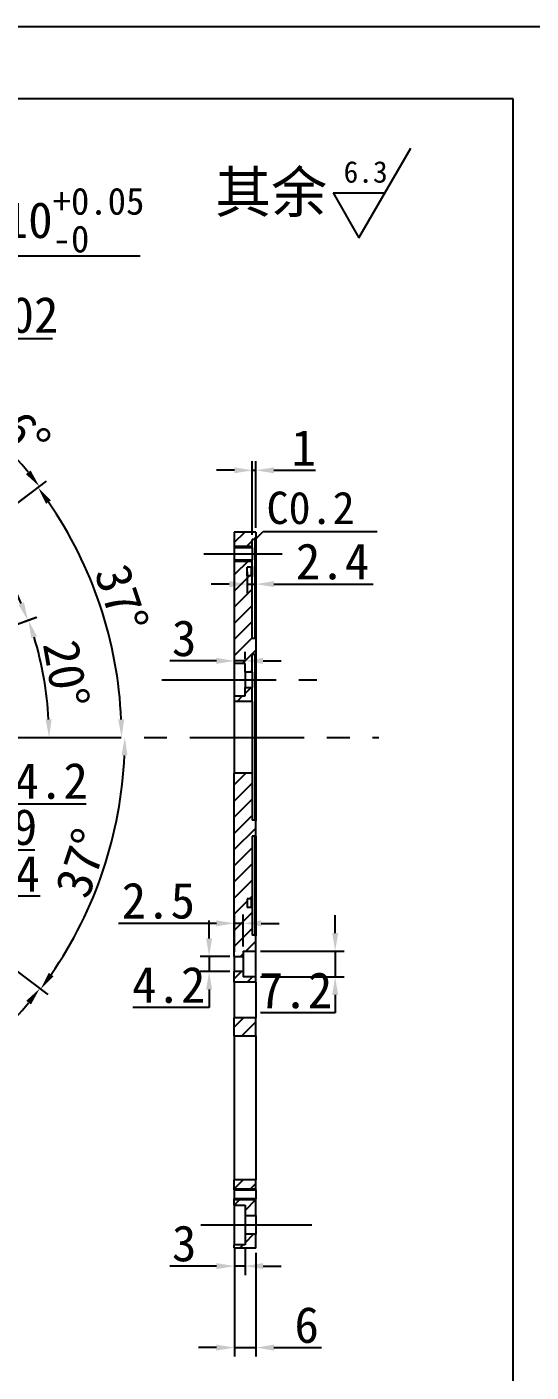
# Model space of a CAD drawing. Header units: millimetres. Extents: x 8840 to 20870, y -7456 to 1741.
# Drawn here: x 11639.8 to 11779.9, y -6029.7 to -5655.8 of the extents above; entities that cross this region are included whole.
import ezdxf

# ---------------------------------------------------------------- set-up
doc = ezdxf.new("R2010")
doc.units = ezdxf.units.MM
doc.linetypes.add('CENTER', pattern=[50.8, 31.75, -6.35, 6.35, -6.35])
doc.layers.get('0').update_dxf_attribs({"lineweight": 25})
for name, color, linetype in [('中心线', 5, 'CENTER'), ('剖面线', 3, 'Continuous'), ('尺寸', 4, 'Continuous'), ('尺寸标注', 4, 'Continuous'), ('文字', 7, 'Continuous'), ('细实线', 2, 'Continuous')]:
    doc.layers.add(name, color=color, linetype=linetype)
doc.layers.add('尺寸线', color=4, linetype='Continuous', lineweight=25)
doc.layers.add('粗实线', color=7, linetype='Continuous', lineweight=25)
doc.styles.get("Standard").update_dxf_attribs({"font": ''})
doc.styles.get('Standard').set_extended_font_data('SimSun')
doc.dimstyles.new('ISO-25 1.2', dxfattribs={"dimscale": 2, "dimtxt": 5, "dimasz": 2.5, "dimexe": 1.25, "dimexo": 0.625, "dimtad": 1, "dimtoh": 1, "dimdsep": 46, "dimtxsty": 'Standard', "dimcen": 2.5, "dimclrt": 7, "dimadec": 0, "dimazin": 0, "dimtfac": 1, "dimtmove": 0, "dimatfit": 3, "dimfxl": 1, "dimarcsym": 0})
pattern_1 = [(45, (10707.549, -6443.2937), (-2.245064, 2.245064), [])]

# ---------------------------------------------------------------- blocks, each defined once
blk = doc.blocks.new('ra')
at = {"layer": '细实线'}
for p, q in [((0, 0), (6, 10.39)), ((-3, 5.2), (0, 0)), ((-3, 5.2), (3, 5.2))]:
    blk.add_line(p, q, dxfattribs=at)
at = {"layer": '文字'}
blk.add_attdef('RA', (-1.78, 6.39), '', height=2.5, dxfattribs=at)
blk = doc.blocks.new('*D890')
at = {"layer": 'Defpoints', "color": 0}
for p in [(11431.04, -5853.28), (11550.69, -5853.28), (11737.63, -5853.28), (11385.47, -5902.74), (11441.01, -5983.99)]:
    blk.add_point(p, dxfattribs=at)
at = {"layer": '尺寸线', "color": 0, "lineweight": -2}
for p, q in [((11429.79, -5853.28), (11375.73, -5853.28)), ((11440.21, -5984.95), (11438.23, -5987.31))]:
    blk.add_line(p, q, dxfattribs=at)
blk.add_arc((11550.69, -5853.28), 172.46, 181.6612, 228.3388, dxfattribs=at)
at = {"layer": '尺寸线', "color": 0}
for points in [[(11377.47, -5858.29), (11379.13, -5858.26), (11378.23, -5853.28)], [(11436.6, -5981.49), (11435.51, -5982.75), (11439.83, -5985.39)]]:
    blk.add_solid(points, dxfattribs=at)
at = {"layer": '尺寸线', "color": 7, "insert": (11400.05, -5923.52), "char_height": 10, "attachment_point": 5, "rotation": 295}
blk.add_mtext('50°', dxfattribs=at)
blk = doc.blocks.new('*D898')
at = {"layer": 'Defpoints', "color": 0}
for p in [(11572.53, -5802.8), (11528.85, -5903.76)]:
    blk.add_point(p, dxfattribs=at)
at = {"layer": '尺寸线', "color": 0, "lineweight": -2}
for p, q in [((11608.57, -5719.51), (11574.52, -5798.21)), ((11671.25, -5719.51), (11608.57, -5719.51)), ((11528.85, -5903.76), (11572.53, -5802.8)), ((11526.87, -5908.34), (11524.88, -5912.93))]:
    blk.add_line(p, q, dxfattribs=at)
at = {"layer": '尺寸线', "color": 0}
for points in [[(11573.75, -5797.88), (11575.28, -5798.54), (11572.53, -5802.8)], [(11526.1, -5908.01), (11527.63, -5908.68), (11528.85, -5903.76)]]:
    blk.add_solid(points, dxfattribs=at)
at = {"layer": '尺寸线', "color": 7, "insert": (11642.66, -5709.51), "char_height": 10, "attachment_point": 5}
blk.add_mtext('\\A1;∅110{\\H7.500000;\\S+0.05^ -0;}', dxfattribs=at)
blk = doc.blocks.new('*D899')
at = {"layer": 'Defpoints', "color": 0}
for p in [(11576.28, -5809.16), (11525.1, -5897.39)]:
    blk.add_point(p, dxfattribs=at)
at = {"layer": '尺寸线', "color": 0, "lineweight": -2}
for p, q in [((11614.9, -5742.56), (11578.79, -5804.83)), ((11646.9, -5742.56), (11614.9, -5742.56)), ((11525.1, -5897.39), (11576.28, -5809.16)), ((11522.6, -5901.72), (11520.09, -5906.04))]:
    blk.add_line(p, q, dxfattribs=at)
at = {"layer": '尺寸线', "color": 0}
for points in [[(11578.06, -5804.42), (11579.51, -5805.25), (11576.28, -5809.16)], [(11521.88, -5901.3), (11523.32, -5902.14), (11525.1, -5897.39)]]:
    blk.add_solid(points, dxfattribs=at)
at = {"layer": '尺寸线', "color": 7, "insert": (11631.52, -5735.93), "char_height": 10, "attachment_point": 5}
blk.add_mtext('∅102', dxfattribs=at)
blk = doc.blocks.new('*D921')
at = {"layer": 'Defpoints', "color": 0}
for p in [(11697.42, -5995.28), (11703.42, -5995.28), (11703.42, -6022.89)]:
    blk.add_point(p, dxfattribs=at)
at = {"layer": '尺寸标注', "color": 0, "lineweight": -2}
for p, q in [((11697.42, -5996.53), (11697.42, -6025.39)), ((11703.42, -5996.53), (11703.42, -6025.39)), ((11692.42, -6022.89), (11687.42, -6022.89)), ((11697.42, -6022.89), (11703.42, -6022.89)), ((11708.42, -6022.89), (11721.64, -6022.89))]:
    blk.add_line(p, q, dxfattribs=at)
at = {"layer": '尺寸标注', "color": 0}
for points in [[(11692.42, -6022.05), (11692.42, -6023.72), (11697.42, -6022.89)], [(11708.42, -6022.05), (11708.42, -6023.72), (11703.42, -6022.89)]]:
    blk.add_solid(points, dxfattribs=at)
at = {"layer": '尺寸标注', "color": 7, "insert": (11717.53, -6016.64), "char_height": 10, "attachment_point": 5}
blk.add_mtext('6', dxfattribs=at)
blk = doc.blocks.new('*D922')
at = {"layer": 'Defpoints', "color": 0}
for p in [(11697.42, -5994.28), (11700.42, -5994.28), (11697.42, -6000.23)]:
    blk.add_point(p, dxfattribs=at)
at = {"layer": '尺寸标注', "color": 0, "lineweight": -2}
for p, q in [((11697.42, -5995.53), (11697.42, -6002.73)), ((11700.42, -5995.53), (11700.42, -6002.73)), ((11692.42, -6000.23), (11679.53, -6000.23)), ((11700.42, -6000.23), (11697.42, -6000.23)), ((11705.42, -6000.23), (11710.42, -6000.23))]:
    blk.add_line(p, q, dxfattribs=at)
at = {"layer": '尺寸标注', "color": 0}
for points in [[(11692.42, -5999.4), (11692.42, -6001.06), (11697.42, -6000.23)], [(11705.42, -5999.4), (11705.42, -6001.06), (11700.42, -6000.23)]]:
    blk.add_solid(points, dxfattribs=at)
at = {"layer": '尺寸标注', "color": 7, "insert": (11683.47, -5993.98), "char_height": 10, "attachment_point": 5}
blk.add_mtext('3', dxfattribs=at)
blk = doc.blocks.new('*D923')
at = {"layer": 'Defpoints', "color": 0}
for p in [(11703.42, -5912.68), (11703.42, -5919.88), (11725.45, -5919.88)]:
    blk.add_point(p, dxfattribs=at)
at = {"layer": '尺寸标注', "color": 0, "lineweight": -2}
for p, q in [((11725.45, -5907.68), (11725.45, -5902.68)), ((11704.67, -5912.68), (11727.95, -5912.68)), ((11725.45, -5912.68), (11725.45, -5919.88)), ((11704.67, -5919.88), (11727.95, -5919.88)), ((11725.45, -5924.88), (11725.45, -5929.88)), ((11725.45, -5929.88), (11704.65, -5929.88))]:
    blk.add_line(p, q, dxfattribs=at)
at = {"layer": '尺寸标注', "color": 0}
for points in [[(11724.62, -5907.68), (11726.29, -5907.68), (11725.45, -5912.68)], [(11724.62, -5924.88), (11726.29, -5924.88), (11725.45, -5919.88)]]:
    blk.add_solid(points, dxfattribs=at)
at = {"layer": '尺寸标注', "color": 7, "insert": (11714.43, -5923.63), "char_height": 10, "attachment_point": 5}
blk.add_mtext('7.2', dxfattribs=at)
blk = doc.blocks.new('*D924')
at = {"layer": 'Defpoints', "color": 0}
for p in [(11697.42, -5914.18), (11690.41, -5918.38), (11697.42, -5918.38)]:
    blk.add_point(p, dxfattribs=at)
at = {"layer": '尺寸标注', "color": 0, "lineweight": -2}
for p, q in [((11690.41, -5909.18), (11690.41, -5904.18)), ((11696.17, -5914.18), (11687.91, -5914.18)), ((11690.41, -5914.18), (11690.41, -5918.38)), ((11696.17, -5918.38), (11687.91, -5918.38)), ((11690.41, -5923.38), (11690.41, -5928.38)), ((11690.41, -5928.38), (11669.22, -5928.38))]:
    blk.add_line(p, q, dxfattribs=at)
at = {"layer": '尺寸标注', "color": 0}
for points in [[(11689.58, -5909.18), (11691.24, -5909.18), (11690.41, -5914.18)], [(11689.58, -5923.38), (11691.24, -5923.38), (11690.41, -5918.38)]]:
    blk.add_solid(points, dxfattribs=at)
at = {"layer": '尺寸标注', "color": 7, "insert": (11679.19, -5922.13), "char_height": 10, "attachment_point": 5}
blk.add_mtext('4.2', dxfattribs=at)
blk = doc.blocks.new('*D925')
at = {"layer": 'Defpoints', "color": 0}
for p in [(11697.42, -5904.97), (11697.42, -5914.18), (11699.92, -5912.68)]:
    blk.add_point(p, dxfattribs=at)
at = {"layer": '尺寸标注', "color": 0, "lineweight": -2}
for p, q in [((11697.42, -5912.93), (11697.42, -5902.47)), ((11699.92, -5911.43), (11699.92, -5902.47)), ((11692.42, -5904.97), (11665.19, -5904.97)), ((11699.92, -5904.97), (11697.42, -5904.97)), ((11704.92, -5904.97), (11709.92, -5904.97))]:
    blk.add_line(p, q, dxfattribs=at)
at = {"layer": '尺寸标注', "color": 0}
for points in [[(11692.42, -5904.14), (11692.42, -5905.8), (11697.42, -5904.97)], [(11704.92, -5904.14), (11704.92, -5905.8), (11699.92, -5904.97)]]:
    blk.add_solid(points, dxfattribs=at)
at = {"layer": '尺寸标注', "color": 7, "insert": (11676.3, -5898.72), "char_height": 10, "attachment_point": 5}
blk.add_mtext('2.5', dxfattribs=at)
blk = doc.blocks.new('*D926')
at = {"layer": 'Defpoints', "color": 0}
for p in [(11703.42, -5798.08), (11701.02, -5805.98), (11703.42, -5810.69)]:
    blk.add_point(p, dxfattribs=at)
at = {"layer": '尺寸标注', "color": 0, "lineweight": -2}
for p, q in [((11703.42, -5799.33), (11703.42, -5813.19)), ((11701.02, -5807.23), (11701.02, -5813.19)), ((11696.02, -5810.69), (11691.02, -5810.69)), ((11701.02, -5810.69), (11703.42, -5810.69)), ((11708.42, -5810.69), (11736.03, -5810.69))]:
    blk.add_line(p, q, dxfattribs=at)
at = {"layer": '尺寸标注', "color": 0}
for points in [[(11696.02, -5809.85), (11696.02, -5811.52), (11701.02, -5810.69)], [(11708.42, -5809.85), (11708.42, -5811.52), (11703.42, -5810.69)]]:
    blk.add_solid(points, dxfattribs=at)
at = {"layer": '尺寸标注', "color": 7, "insert": (11724.72, -5804.44), "char_height": 10, "attachment_point": 5}
blk.add_mtext('2.4', dxfattribs=at)
blk = doc.blocks.new('*D927')
at = {"layer": 'Defpoints', "color": 0}
for p in [(11589.69, -5882.97), (11593.15, -5884.97)]:
    blk.add_point(p, dxfattribs=at)
at = {"layer": '尺寸标注', "color": 0, "lineweight": -2}
for p, q in [((11585.35, -5880.48), (11581.02, -5877.98)), ((11589.69, -5882.97), (11593.15, -5884.97)), ((11614.75, -5897.4), (11597.49, -5887.46)), ((11643.44, -5897.4), (11614.75, -5897.4))]:
    blk.add_line(p, q, dxfattribs=at)
at = {"layer": '尺寸标注', "color": 0}
for points in [[(11585.77, -5879.76), (11584.94, -5881.2), (11589.69, -5882.97)], [(11597.9, -5886.74), (11597.07, -5888.18), (11593.15, -5884.97)]]:
    blk.add_solid(points, dxfattribs=at)
at = {"layer": '尺寸标注', "color": 7, "insert": (11629.72, -5891.15), "char_height": 10, "attachment_point": 5}
blk.add_mtext('4XM4', dxfattribs=at)
blk = doc.blocks.new('*D928')
at = {"layer": 'Defpoints', "color": 0}
for p in [(11564.75, -5852.48), (11568.63, -5854.08)]:
    blk.add_point(p, dxfattribs=at)
at = {"layer": '尺寸标注', "color": 0, "lineweight": -2}
for p, q in [((11560.12, -5850.58), (11555.5, -5848.68)), ((11564.75, -5852.48), (11568.63, -5854.08)), ((11611.83, -5871.83), (11573.26, -5855.98)), ((11656.24, -5871.83), (11611.83, -5871.83))]:
    blk.add_line(p, q, dxfattribs=at)
at = {"layer": '尺寸标注', "color": 0}
for points in [[(11560.44, -5849.81), (11559.81, -5851.35), (11564.75, -5852.48)], [(11573.57, -5855.21), (11572.94, -5856.75), (11568.63, -5854.08)]]:
    blk.add_solid(points, dxfattribs=at)
at = {"layer": '尺寸标注', "color": 7, "insert": (11634.66, -5865.58), "char_height": 10, "attachment_point": 5}
blk.add_mtext('4X%%c4.2', dxfattribs=at)
blk = doc.blocks.new('*D929')
at = {"layer": 'Defpoints', "color": 0}
for p in [(11563, -5850.7), (11570.38, -5855.85)]:
    blk.add_point(p, dxfattribs=at)
at = {"layer": '尺寸标注', "color": 0, "lineweight": -2}
for p, q in [((11558.9, -5847.84), (11554.8, -5844.97)), ((11563, -5850.7), (11570.38, -5855.85)), ((11611.63, -5884.66), (11574.48, -5858.72)), ((11641.93, -5884.66), (11611.63, -5884.66))]:
    blk.add_line(p, q, dxfattribs=at)
at = {"layer": '尺寸标注', "color": 0}
for points in [[(11559.38, -5847.15), (11558.43, -5848.52), (11563, -5850.7)], [(11574.96, -5858.03), (11574, -5859.4), (11570.38, -5855.85)]]:
    blk.add_solid(points, dxfattribs=at)
at = {"layer": '尺寸标注', "color": 7, "insert": (11627.4, -5878.41), "char_height": 10, "attachment_point": 5}
blk.add_mtext('4X%%c9', dxfattribs=at)
blk = doc.blocks.new('*D932')
at = {"layer": 'Defpoints', "color": 0}
for p in [(11697.42, -5832.03), (11697.42, -5832.78), (11700.42, -5832.78)]:
    blk.add_point(p, dxfattribs=at)
at = {"layer": '尺寸标注', "color": 0, "lineweight": -2}
for p, q in [((11692.42, -5832.03), (11679.53, -5832.03)), ((11697.42, -5831.53), (11697.42, -5829.53)), ((11700.42, -5832.03), (11697.42, -5832.03)), ((11700.42, -5831.53), (11700.42, -5829.53)), ((11705.42, -5832.03), (11710.42, -5832.03))]:
    blk.add_line(p, q, dxfattribs=at)
at = {"layer": '尺寸标注', "color": 0}
for points in [[(11692.42, -5831.19), (11692.42, -5832.86), (11697.42, -5832.03)], [(11705.42, -5831.19), (11705.42, -5832.86), (11700.42, -5832.03)]]:
    blk.add_solid(points, dxfattribs=at)
at = {"layer": '尺寸标注', "color": 7, "insert": (11683.47, -5825.78), "char_height": 10, "attachment_point": 5}
blk.add_mtext('3', dxfattribs=at)
blk = doc.blocks.new('*D933')
at = {"layer": 'Defpoints', "color": 0}
for p in [(11703.42, -5779.06), (11702.42, -5798.28), (11703.42, -5796.28)]:
    blk.add_point(p, dxfattribs=at)
at = {"layer": '尺寸标注', "color": 0, "lineweight": -2}
for p, q in [((11697.42, -5779.06), (11692.42, -5779.06)), ((11702.42, -5797.03), (11702.42, -5776.56)), ((11702.42, -5779.06), (11703.42, -5779.06)), ((11703.42, -5795.03), (11703.42, -5776.56)), ((11708.42, -5779.06), (11719.97, -5779.06))]:
    blk.add_line(p, q, dxfattribs=at)
at = {"layer": '尺寸标注', "color": 0}
for points in [[(11697.42, -5778.23), (11697.42, -5779.89), (11702.42, -5779.06)], [(11708.42, -5778.23), (11708.42, -5779.89), (11703.42, -5779.06)]]:
    blk.add_solid(points, dxfattribs=at)
at = {"layer": '尺寸标注', "color": 7, "insert": (11716.69, -5772.81), "char_height": 10, "attachment_point": 5}
blk.add_mtext('1', dxfattribs=at)
blk = doc.blocks.new('*D934')
at = {"layer": 'Defpoints', "color": 0}
for p in [(11431.04, -5853.28), (11550.69, -5853.28), (11737.63, -5853.28), (11510.01, -5864.18), (11514.63, -5889.34)]:
    blk.add_point(p, dxfattribs=at)
at = {"layer": '尺寸标注', "color": 0, "lineweight": -2}
blk.add_arc((11550.69, -5853.28), 42.12, 186.8053, 218.1947, dxfattribs=at)
at = {"layer": '尺寸标注', "color": 0}
for points in [[(11508.03, -5858.32), (11509.7, -5858.22), (11508.57, -5853.28)], [(11518.21, -5878.77), (11516.96, -5879.87), (11520.91, -5883.06)]]:
    blk.add_solid(points, dxfattribs=at)
at = {"layer": '尺寸标注', "color": 7, "insert": (11517.55, -5867), "char_height": 10, "attachment_point": 5, "rotation": 292.5}
blk.add_mtext('45°', dxfattribs=at)
blk = doc.blocks.new('*D935')
at = {"layer": 'Defpoints', "color": 0}
for p in [(11598.62, -5835.83), (11645.28, -5842.22), (11431.04, -5853.28), (11550.69, -5853.28), (11737.63, -5853.28)]:
    blk.add_point(p, dxfattribs=at)
at = {"layer": '尺寸标注', "color": 0, "lineweight": -2}
blk.add_line((11599.79, -5835.41), (11642.53, -5819.85), dxfattribs=at)
blk.add_arc((11550.69, -5853.28), 95.24, 3.0084, 16.9916, dxfattribs=at)
at = {"layer": '尺寸标注', "color": 0}
for points in [[(11640.98, -5825.71), (11642.56, -5825.18), (11640.18, -5820.7)], [(11646.63, -5848.26), (11644.96, -5848.3), (11645.93, -5853.28)]]:
    blk.add_solid(points, dxfattribs=at)
at = {"layer": '尺寸标注', "color": 7, "insert": (11650.64, -5835.65), "char_height": 10, "attachment_point": 5, "rotation": 280}
blk.add_mtext('20°', dxfattribs=at)
blk = doc.blocks.new('*D936')
at = {"layer": 'Defpoints', "color": 0}
for p in [(11623.52, -5792.17), (11559.55, -5803.05), (11598.62, -5835.83), (11550.69, -5853.28), (11550.69, -5853.28)]:
    blk.add_point(p, dxfattribs=at)
at = {"layer": '尺寸标注', "color": 0, "lineweight": -2}
for p, q in [((11559.76, -5801.82), (11567.63, -5757.19)), ((11599.79, -5835.41), (11642.38, -5819.91))]:
    blk.add_line(p, q, dxfattribs=at)
blk.add_arc((11550.69, -5853.28), 95.07, 23.0136, 76.9864, dxfattribs=at)
at = {"layer": '尺寸标注', "color": 0}
for points in [[(11571.93, -5761.46), (11572.27, -5759.83), (11567.2, -5759.65)], [(11638.97, -5815.8), (11637.42, -5816.41), (11640.03, -5820.76)]]:
    blk.add_solid(points, dxfattribs=at)
at = {"layer": '尺寸标注', "color": 7, "insert": (11615.82, -5775.66), "char_height": 10, "attachment_point": 5, "rotation": 320}
blk.add_mtext('60°', dxfattribs=at)
blk = doc.blocks.new('*D938')
at = {"layer": 'Defpoints', "color": 0}
for p in [(11591.42, -5822.58), (11663.42, -5828.63), (11431.04, -5853.28), (11550.69, -5853.28), (11737.63, -5853.28)]:
    blk.add_point(p, dxfattribs=at)
at = {"layer": '尺寸标注', "color": 0, "lineweight": -2}
blk.add_line((11592.42, -5821.83), (11644.84, -5782.33), dxfattribs=at)
blk.add_arc((11550.69, -5853.28), 115.39, 2.4829, 34.5171, dxfattribs=at)
at = {"layer": '尺寸标注', "color": 0}
for points in [[(11645.09, -5788.38), (11646.44, -5787.4), (11642.85, -5783.83)], [(11666.81, -5848.26), (11665.14, -5848.3), (11666.08, -5853.28)]]:
    blk.add_solid(points, dxfattribs=at)
at = {"layer": '尺寸标注', "color": 7, "insert": (11666.05, -5814.68), "char_height": 10, "attachment_point": 5, "rotation": 288.5}
blk.add_mtext('37°', dxfattribs=at)
blk = doc.blocks.new('*D939')
at = {"layer": 'Defpoints', "color": 0}
for p in [(11636.35, -5775.24), (11581.38, -5812.55), (11591.42, -5822.58), (11550.69, -5853.28), (11550.69, -5853.28)]:
    blk.add_point(p, dxfattribs=at)
at = {"layer": '尺寸标注', "color": 0, "lineweight": -2}
for p, q in [((11582.14, -5811.55), (11621.93, -5758.74)), ((11592.42, -5821.83), (11645.23, -5782.04))]:
    blk.add_line(p, q, dxfattribs=at)
blk.add_arc((11550.69, -5853.28), 115.87, 39.4726, 50.5274, dxfattribs=at)
at = {"layer": '尺寸标注', "color": 0}
for points in [[(11623.84, -5764.49), (11624.87, -5763.18), (11620.42, -5760.74)], [(11640.79, -5779.1), (11639.48, -5780.13), (11643.23, -5783.54)]]:
    blk.add_solid(points, dxfattribs=at)
at = {"layer": '尺寸标注', "color": 7, "insert": (11637.04, -5766.92), "char_height": 10, "attachment_point": 5, "rotation": 315}
blk.add_mtext('16°', dxfattribs=at)
blk = doc.blocks.new('*D940')
at = {"layer": 'Defpoints', "color": 0}
for p in [(11431.04, -5853.28), (11550.69, -5853.28), (11737.63, -5853.28), (11591.42, -5883.97), (11656.38, -5901.81)]:
    blk.add_point(p, dxfattribs=at)
at = {"layer": '尺寸标注', "color": 0, "lineweight": -2}
blk.add_line((11592.42, -5884.72), (11645.57, -5924.77), dxfattribs=at)
blk.add_arc((11550.69, -5853.28), 116.3, 325.4634, 357.5366, dxfattribs=at)
at = {"layer": '尺寸标注', "color": 0}
for points in [[(11666.05, -5858.26), (11667.72, -5858.29), (11666.99, -5853.28)], [(11647.17, -5919.7), (11645.82, -5918.72), (11643.57, -5923.27)]]:
    blk.add_solid(points, dxfattribs=at)
at = {"layer": '尺寸标注', "color": 7, "insert": (11655.06, -5888.2), "char_height": 10, "attachment_point": 5, "rotation": 71.5}
blk.add_mtext('37°', dxfattribs=at)
blk = doc.blocks.new('*D941')
at = {"layer": 'Defpoints', "color": 0}
for p in [(11550.69, -5853.28), (11550.69, -5853.28), (11591.42, -5883.97), (11581.38, -5894.01), (11628.81, -5939.03)]:
    blk.add_point(p, dxfattribs=at)
at = {"layer": '尺寸标注', "color": 0, "lineweight": -2}
for p, q in [((11592.42, -5884.72), (11645.33, -5924.59)), ((11582.14, -5895.01), (11622, -5947.91))]:
    blk.add_line(p, q, dxfattribs=at)
blk.add_arc((11550.69, -5853.28), 116, 309.4699, 320.5301, dxfattribs=at)
at = {"layer": '尺寸标注', "color": 0}
for points in [[(11639.58, -5926.5), (11640.89, -5927.53), (11643.33, -5923.09)], [(11624.94, -5943.48), (11623.91, -5942.17), (11620.5, -5945.92)]]:
    blk.add_solid(points, dxfattribs=at)
at = {"layer": '尺寸标注', "color": 7, "insert": (11628.29, -5930.88), "char_height": 10, "attachment_point": 5, "rotation": 45}
blk.add_mtext('16°', dxfattribs=at)

msp = doc.modelspace()

# ---------------------------------------------------------------- hatches: boundary and pattern name
at = {"layer": '剖面线'}
h = msp.add_hatch(dxfattribs=at)
h.set_pattern_fill('ANSI31', color=256, style=0)
h.set_pattern_definition(pattern_1)
h.paths.add_polyline_path([(11703.416, -5796.277), (11697.416, -5796.277), (11697.416, -5800.627), (11702.416, -5800.627), (11702.416, -5798.277), (11703.216, -5798.277), (11703.416, -5798.077)], flags=0)
h = msp.add_hatch(dxfattribs=at)
h.set_pattern_fill('ANSI31', color=256, style=0)
h.set_pattern_definition(pattern_1)
h.paths.add_polyline_path([(11702.416, -5803.927), (11697.416, -5803.927), (11697.416, -5832.777), (11700.416, -5832.777), (11700.416, -5835.177), (11702.416, -5835.177), (11702.416, -5830.277), (11703.216, -5830.277), (11703.416, -5830.077), (11703.416, -5825.777), (11702.416, -5825.777), (11702.416, -5808.577), (11702.216, -5808.377), (11701.016, -5808.377), (11701.016, -5805.977), (11702.216, -5805.977), (11702.416, -5805.777)], flags=0)
h = msp.add_hatch(dxfattribs=at)
h.set_pattern_fill('ANSI31', color=256, style=0)
h.set_pattern_definition(pattern_1)
h.paths.add_polyline_path([(11700.416, -5839.377), (11700.416, -5841.777), (11697.416, -5841.777), (11697.416, -5843.277), (11702.416, -5843.277), (11702.416, -5839.377)], flags=0)
h = msp.add_hatch(dxfattribs=at)
h.set_pattern_fill('ANSI31', color=256, style=0)
h.set_pattern_definition(pattern_1)
h.paths.add_polyline_path([(11702.216, -5898.177), (11702.416, -5897.977), (11702.416, -5880.777), (11703.416, -5880.777), (11703.416, -5876.477), (11703.216, -5876.277), (11702.416, -5876.277), (11702.416, -5863.277), (11697.416, -5863.277), (11697.416, -5914.177), (11699.916, -5914.177), (11699.916, -5912.677), (11703.416, -5912.677), (11703.416, -5908.477), (11703.216, -5908.277), (11702.416, -5908.277), (11702.416, -5900.777), (11702.216, -5900.577), (11701.016, -5900.577), (11701.016, -5898.177)], flags=0)
h = msp.add_hatch(dxfattribs=at)
h.set_pattern_fill('ANSI31', color=256, style=0)
h.set_pattern_definition(pattern_1)
h.paths.add_polyline_path([(11699.916, -5919.877), (11699.916, -5918.377), (11697.416, -5918.377), (11697.416, -5921.277), (11703.416, -5921.277), (11703.416, -5919.877)], flags=0)
h = msp.add_hatch(dxfattribs=at)
h.set_pattern_fill('ANSI31', color=256, style=0)
h.set_pattern_definition(pattern_1)
h.paths.add_polyline_path([(11697.416, -5931.277), (11697.416, -5936.277), (11703.416, -5936.277), (11703.416, -5931.277)], flags=0)
h = msp.add_hatch(dxfattribs=at)
h.set_pattern_fill('ANSI31', color=256, style=0)
h.set_pattern_definition(pattern_1)
h.paths.add_polyline_path([(11703.416, -5979.027), (11703.416, -5976.277), (11697.416, -5976.277), (11697.416, -5979.027)], flags=0)
h = msp.add_hatch(dxfattribs=at)
h.set_pattern_fill('ANSI31', color=256, style=0)
h.set_pattern_definition(pattern_1)
h.paths.add_polyline_path([(11700.416, -5983.277), (11700.416, -5986.177), (11703.416, -5986.177), (11703.416, -5981.527), (11697.416, -5981.527), (11697.416, -5983.277)], flags=0)
h = msp.add_hatch(dxfattribs=at)
h.set_pattern_fill('ANSI31', color=256, style=0)
h.set_pattern_definition(pattern_1)
h.paths.add_polyline_path([(11697.416, -5995.277), (11703.416, -5995.277), (11703.416, -5991.377), (11700.416, -5991.377), (11700.416, -5994.277), (11697.416, -5994.277)], flags=0)

# ---------------------------------------------------------------- linework, layer by layer
for p, q in [((11774.91, -5675.824), (11364.91, -5675.824)), ((11774.91, -6229.824), (11774.91, -5675.824))]:
    msp.add_line(p, q)
msp.add_lwpolyline([(11364.91, -6249.824), (11784.91, -6249.824), (11784.91, -5655.824), (11364.91, -5655.824)], close=True)
at = {"layer": '中心线'}
for p, q in [((11688.958, -5802.277), (11710.673, -5802.277)), ((11677.255, -5837.277), (11720.359, -5837.277)), ((11431.037, -5853.277), (11737.63, -5853.277)), ((11688.135, -5988.777), (11718.985, -5988.777))]:
    msp.add_line(p, q, dxfattribs=at)
at = {"layer": '尺寸标注'}
for p, q in [((11703.416, -5798.077), (11705.465, -5796.045)), ((11705.465, -5796.045), (11713.486, -5796.045)), ((11713.486, -5796.045), (11737.111, -5796.045))]:
    msp.add_line(p, q, dxfattribs=at)
at = {"layer": '粗实线'}
for p, q in [((11703.416, -5796.277), (11697.416, -5796.277)), ((11697.416, -5796.277), (11697.416, -5800.627)), ((11703.216, -5798.277), (11702.416, -5798.277)), ((11702.416, -5800.627), (11702.416, -5798.277)), ((11703.216, -5798.277), (11703.416, -5798.077)), ((11703.216, -5825.777), (11703.216, -5798.277)), ((11703.416, -5796.277), (11703.416, -5798.077)), ((11703.416, -5798.077), (11703.416, -5825.777)), ((11702.416, -5800.627), (11697.416, -5800.627)), ((11697.416, -5800.627), (11697.416, -5803.927)), ((11702.416, -5800.627), (11702.416, -5803.927)), ((11697.416, -5803.927), (11702.416, -5803.927)), ((11697.416, -5803.927), (11697.416, -5832.777)), ((11702.216, -5805.977), (11701.016, -5805.977)), ((11701.016, -5808.377), (11701.016, -5805.977)), ((11702.216, -5805.977), (11702.416, -5805.777)), ((11702.216, -5808.377), (11702.216, -5805.977)), ((11702.416, -5805.777), (11702.416, -5803.927)), ((11702.416, -5805.777), (11702.416, -5808.577)), ((11702.216, -5808.377), (11701.016, -5808.377)), ((11702.416, -5808.577), (11702.216, -5808.377)), ((11702.416, -5825.777), (11702.416, -5808.577)), ((11703.416, -5825.777), (11702.416, -5825.777)), ((11703.416, -5825.777), (11703.416, -5830.077)), ((11703.216, -5830.277), (11702.416, -5830.277)), ((11702.416, -5835.177), (11702.416, -5830.277)), ((11703.216, -5830.277), (11703.416, -5830.077)), ((11703.216, -5876.277), (11703.216, -5830.277)), ((11703.416, -5830.077), (11703.416, -5876.477)), ((11700.416, -5832.777), (11697.416, -5832.777)), ((11697.416, -5832.777), (11697.416, -5841.777)), ((11700.416, -5835.177), (11700.416, -5832.777)), ((11702.416, -5835.177), (11700.416, -5835.177)), ((11700.416, -5835.177), (11700.416, -5839.377)), ((11702.416, -5835.177), (11702.416, -5839.377)), ((11700.416, -5839.377), (11702.416, -5839.377)), ((11700.416, -5841.777), (11700.416, -5839.377)), ((11702.416, -5843.277), (11702.416, -5839.377)), ((11697.416, -5841.777), (11700.416, -5841.777)), ((11697.416, -5841.777), (11697.416, -5843.277)), ((11702.416, -5843.277), (11697.416, -5843.277)), ((11697.416, -5843.277), (11697.416, -5863.277)), ((11702.416, -5843.277), (11702.416, -5863.277)), ((11702.416, -5863.277), (11697.416, -5863.277)), ((11697.416, -5914.177), (11697.416, -5863.277)), ((11702.416, -5863.277), (11702.416, -5876.277)), ((11703.216, -5876.277), (11702.416, -5876.277)), ((11703.216, -5876.277), (11703.416, -5876.477)), ((11703.416, -5880.777), (11703.416, -5876.477)), ((11703.416, -5880.777), (11702.416, -5880.777)), ((11702.416, -5880.777), (11702.416, -5897.977)), ((11703.216, -5908.277), (11703.216, -5880.777)), ((11703.416, -5880.777), (11703.416, -5908.477)), ((11702.216, -5898.177), (11701.016, -5898.177)), ((11701.016, -5898.177), (11701.016, -5900.577)), ((11702.416, -5897.977), (11702.216, -5898.177)), ((11702.216, -5900.577), (11702.216, -5898.177)), ((11702.416, -5897.977), (11702.416, -5900.777)), ((11702.216, -5900.577), (11701.016, -5900.577)), ((11702.216, -5900.577), (11702.416, -5900.777)), ((11702.416, -5900.777), (11702.416, -5908.277)), ((11703.216, -5908.277), (11702.416, -5908.277)), ((11703.216, -5908.277), (11703.416, -5908.477)), ((11703.416, -5912.677), (11703.416, -5908.477)), ((11697.416, -5914.177), (11699.916, -5914.177)), ((11697.416, -5914.177), (11697.416, -5918.377)), ((11699.916, -5912.677), (11703.416, -5912.677)), ((11699.916, -5912.677), (11699.916, -5914.177)), ((11699.916, -5914.177), (11699.916, -5918.377)), ((11703.416, -5919.877), (11703.416, -5912.677)), ((11699.916, -5918.377), (11697.416, -5918.377)), ((11697.416, -5921.277), (11697.416, -5918.377)), ((11703.416, -5921.277), (11697.416, -5921.277)), ((11697.416, -5921.277), (11697.416, -5925.966)), ((11699.916, -5918.377), (11699.916, -5919.877)), ((11703.416, -5919.877), (11699.916, -5919.877)), ((11703.416, -5921.277), (11703.416, -5919.877)), ((11703.416, -5921.277), (11703.416, -5925.966)), ((11697.416, -5925.966), (11697.416, -5931.277)), ((11703.416, -5925.966), (11703.416, -5931.277)), ((11703.416, -5931.277), (11697.416, -5931.277)), ((11697.416, -5936.277), (11697.416, -5931.277)), ((11703.416, -5936.277), (11703.416, -5931.277)), ((11697.416, -5936.277), (11703.416, -5936.277)), ((11697.416, -5936.277), (11697.416, -5976.277)), ((11703.416, -5936.277), (11703.416, -5976.277)), ((11703.416, -5976.277), (11697.416, -5976.277)), ((11697.416, -5979.027), (11697.416, -5976.277)), ((11703.416, -5979.027), (11703.416, -5976.277)), ((11697.416, -5978.777), (11703.416, -5978.777)), ((11697.416, -5979.027), (11703.416, -5979.027)), ((11697.416, -5979.027), (11697.416, -5981.527)), ((11703.416, -5981.527), (11697.416, -5981.527)), ((11697.416, -5983.277), (11697.416, -5981.527)), ((11703.416, -5981.777), (11697.416, -5981.777)), ((11703.416, -5979.027), (11703.416, -5981.527)), ((11703.416, -5986.177), (11703.416, -5981.527)), ((11697.416, -5983.277), (11700.416, -5983.277)), ((11697.416, -5983.277), (11697.416, -5994.277)), ((11700.416, -5983.277), (11700.416, -5986.177)), ((11700.416, -5986.177), (11703.416, -5986.177)), ((11700.416, -5986.177), (11700.416, -5991.377)), ((11703.416, -5986.177), (11703.416, -5991.377)), ((11703.416, -5991.377), (11700.416, -5991.377)), ((11700.416, -5991.377), (11700.416, -5994.277)), ((11703.416, -5995.277), (11703.416, -5991.377)), ((11700.416, -5994.277), (11697.416, -5994.277)), ((11697.416, -5995.277), (11697.416, -5994.277)), ((11703.416, -5995.277), (11697.416, -5995.277))]:
    msp.add_line(p, q, dxfattribs=at)
at = {"layer": '细实线'}
for p, q in [((11702.416, -5800.277), (11697.416, -5800.277)), ((11697.416, -5804.277), (11702.416, -5804.277))]:
    msp.add_line(p, q, dxfattribs=at)

# ---------------------------------------------------------------- block references
at = {"layer": '尺寸', "xscale": 2.399999999994179, "yscale": 2.399999999999636, "zscale": 2.4}
msp.add_blockref('ra', (11732.067, -5714.455), dxfattribs=at).add_auto_attribs({'RA': '6.3'})

# ---------------------------------------------------------------- texts
at = {"layer": '尺寸标注', "insert": (11706.377, -5784.987), "char_height": 9, "attachment_point": 1}
msp.add_mtext_dynamic_manual_height_columns('{\\C7;C0.2}', width=14.2971, gutter_width=18.824, heights=[0], dxfattribs=at)
at = {"layer": '文字'}
msp.add_text('其余', height=11.4, dxfattribs=at).set_placement((11692.096, -5707.423))

# ---------------------------------------------------------------- dimensions: what is measured, and where the dimension line sits
at = {"layer": '尺寸标注'}
for base, line1, line2, picture, middle in [((11636.347, -5775.244), ((11550.691, -5853.277), (11581.384, -5812.546)), ((11550.691, -5853.277), (11591.421, -5822.584)), '*D939', (11637.044, -5766.924)), ((11623.52, -5792.166), ((11550.691, -5853.277), (11559.547, -5803.052)), ((11550.691, -5853.277), (11598.615, -5835.834)), '*D936', (11615.819, -5775.66)), ((11663.419, -5828.63), ((11431.037, -5853.277), (11737.63, -5853.277)), ((11550.691, -5853.277), (11591.421, -5822.584)), '*D938', (11666.046, -5814.68)), ((11645.284, -5842.22), ((11431.037, -5853.277), (11737.63, -5853.277)), ((11550.691, -5853.277), (11598.615, -5835.834)), '*D935', (11650.636, -5835.654)), ((11510.005, -5864.179), ((11550.691, -5853.277), (11514.628, -5889.339)), ((11431.037, -5853.277), (11737.63, -5853.277)), '*D934', (11517.55, -5867.004)), ((11656.38, -5901.814), ((11550.691, -5853.277), (11591.421, -5883.969)), ((11431.037, -5853.277), (11737.63, -5853.277)), '*D940', (11655.055, -5888.197)), ((11628.808, -5939.027), ((11550.691, -5853.277), (11581.384, -5894.007)), ((11550.691, -5853.277), (11591.421, -5883.969)), '*D941', (11628.294, -5930.88))]:
    dim = msp.add_angular_dim_2l(base=base, line1=line1, line2=line2, dimstyle='ISO-25 1.2', dxfattribs=at)
    dim.commit()
    dim.dimension.update_dxf_attribs({"geometry": picture, "text_midpoint": middle})
for base, p1, p2, picture, middle in [((11703.416, -5779.061), (11702.416, -5798.277), (11703.416, -5796.277), '*D933', (11716.693, -5772.811)), ((11703.416, -5810.686), (11701.016, -5805.977), (11703.416, -5798.077), '*D926', (11724.721, -5804.436)), ((11697.416, -5832.025), (11700.416, -5832.777), (11697.416, -5832.777), '*D932', (11683.471, -5825.775)), ((11697.416, -5904.969), (11699.916, -5912.677), (11697.416, -5914.177), '*D925', (11676.304, -5898.719)), ((11697.416, -6000.23), (11700.416, -5994.277), (11697.416, -5994.277), '*D922', (11683.471, -5993.98)), ((11703.416, -6022.886), (11697.416, -5995.277), (11703.416, -5995.277), '*D921', (11717.527, -6016.636))]:
    dim = msp.add_linear_dim(base=base, p1=p1, p2=p2, dimstyle='ISO-25 1.2', dxfattribs=at)
    dim.commit()
    dim.dimension.update_dxf_attribs({"geometry": picture, "text_midpoint": middle})
for p1, p2, text, picture, middle in [((11563.002, -5850.7), (11570.38, -5855.853), '4X%%c9', '*D929', (11627.403, -5884.658)), ((11564.749, -5852.478), (11568.633, -5854.075), '4X%%c4.2', '*D928', (11634.661, -5871.831)), ((11589.688, -5882.972), (11593.155, -5884.967), '4XM4', '*D927', (11629.723, -5897.396))]:
    dim = msp.add_diameter_dim_2p(p1=p1, p2=p2, text=text, dimstyle='ISO-25 1.2', dxfattribs=at)
    dim.commit()
    dim.dimension.update_dxf_attribs({"geometry": picture, "text_midpoint": middle, "dimtype": 163})
for base, p1, p2, picture, middle in [((11725.454, -5919.877), (11703.416, -5912.677), (11703.416, -5919.877), '*D923', (11714.427, -5923.627)), ((11690.411, -5918.377), (11697.416, -5914.177), (11697.416, -5918.377), '*D924', (11679.189, -5922.127))]:
    dim = msp.add_linear_dim(base=base, p1=p1, p2=p2, angle=90, dimstyle='ISO-25 1.2', dxfattribs=at)
    dim.commit()
    dim.dimension.update_dxf_attribs({"geometry": picture, "text_midpoint": middle})
at = {"layer": '尺寸线'}
dim = msp.add_diameter_dim_2p(p1=(11528.852, -5903.755), p2=(11572.53, -5802.799), dimstyle='ISO-25 1.2', override={"dimgap": 0.625, "dimtol": 1, "dimlim": 0, "dimtp": 0.05, "dimtm": 1e-09, "dimtfac": 0.75, "dimtolj": 1}, dxfattribs=at)
dim.commit()
dim.dimension.update_dxf_attribs({"geometry": '*D898', "text_midpoint": (11642.66, -5719.506), "dimtype": 163})
dim = msp.add_diameter_dim_2p(p1=(11525.105, -5897.394), p2=(11576.277, -5809.159), dimstyle='ISO-25 1.2', dxfattribs=at)
dim.commit()
dim.dimension.update_dxf_attribs({"geometry": '*D899', "text_midpoint": (11631.523, -5742.562), "dimtype": 163})
dim = msp.add_angular_dim_2l(base=(11385.474, -5902.739), line1=((11441.011, -5983.989), (11550.691, -5853.277)), line2=((11431.037, -5853.277), (11737.63, -5853.277)), dimstyle='ISO-25 1.2', dxfattribs=at)
dim.commit()
dim.dimension.update_dxf_attribs({"geometry": '*D890', "text_midpoint": (11400.052, -5923.521)})

doc.saveas('drawing.dxf')
